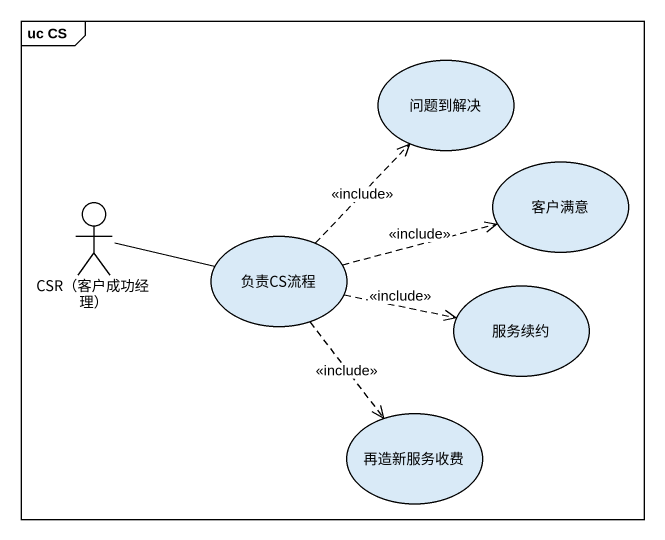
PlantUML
@startuml
mainframe uc CS
usecase 问题到解决
actor "CSR（客户成功经理）" as CSR_客户成功经理
usecase 客户满意
usecase 负责CS流程
usecase 服务续约
usecase 再造新服务收费
CSR_客户成功经理 -right- 负责CS流程
负责CS流程 .up.> 问题到解决 : <<include>>
负责CS流程 .right.> 客户满意 : <<include>>
负责CS流程 .right.> 服务续约 : <<include>>
负责CS流程 ..> 再造新服务收费 : <<include>>
@enduml
